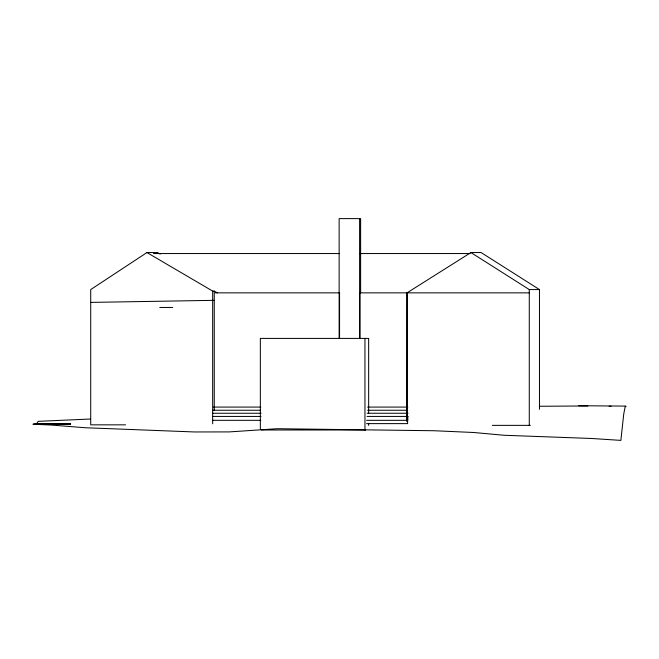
<?xml version="1.0" encoding="UTF-8"?>
<svg xmlns="http://www.w3.org/2000/svg" width="659" height="659" viewBox="0 0 659 659"><rect width="100%" height="100%" fill="white"/><g stroke="black" fill="none" stroke-linecap="round" stroke-linejoin="round"><path stroke-width="0.99" d="M407.031 292.86L406.99 421.282L407.031 292.86L470.93 252.545L481.111 252.545L539.466 289.573L539.466 409.305M626.05 406.694L625.424 406.241L625.037 407.344L623.727 414.091L620.869 440.385L591.362 438.466L504.11 435.269L473.64 432.493L434.306 430.739L277.25 428.712L229.332 431.909L194.43 431.958L85.299 427.74L50.397 424.989L32.95 424.239L35.413 423.564L36.599 423.968L38.131 421.34L90.481 419.009M160.195 254.102L157.55 252.545L146.949 252.545L90.711 289.573L90.711 424.841L125.556 424.841M90.711 302.399L214.257 300.339M578.734 405.73L625.696 406.101M539.342 406.265L587.82 405.96M36.599 423.968L70.711 423.885L35.808 423.564M153.465 253.55L339.566 253.55M360.127 253.55L470.147 253.55M470.93 252.545L529.276 289.573L539.466 289.573M146.949 252.545L212.676 291.097L214.257 291.097L217.264 292.86M215.369 292.86L339.714 292.86M529.276 292.86L360.02 292.86L360.02 338.413M159.75 307.465L172.757 307.465M213.368 407.081L260.824 407.081M367.574 407.081L407.855 407.081M213.104 410.252L260.519 410.252M367.574 410.252L407.55 410.252M212.832 413.251L261.022 413.251M367.038 413.251L408.045 413.251M212.602 416.43L261.022 416.43M367.038 416.43L408.045 416.43M212.387 420.327L260.791 420.327M366.593 420.327L407.814 420.327L407.814 416.43M366.593 423.622L407.6 423.622L407.6 420.327M492.298 425.368L530.363 425.368M261.277 429.989L365.58 429.989M53.659 423.745L36.204 423.696L70.315 424.099L35.413 423.564M609.147 406.232L611.082 406.265M529.276 289.573L529.276 425.368M368.653 413.094L368.653 338.413L260.346 338.413L260.346 428.96M368.653 423.325L368.653 425.368M364.954 338.413L364.954 429.989M360.63 292.86L360.63 218.615L339.138 218.615L339.138 338.413M359.6 218.615L359.6 338.413M339.558 292.86L339.558 338.413M214.257 291.097L214.257 410.433M212.676 291.097L212.676 423.811"/></g></svg>
